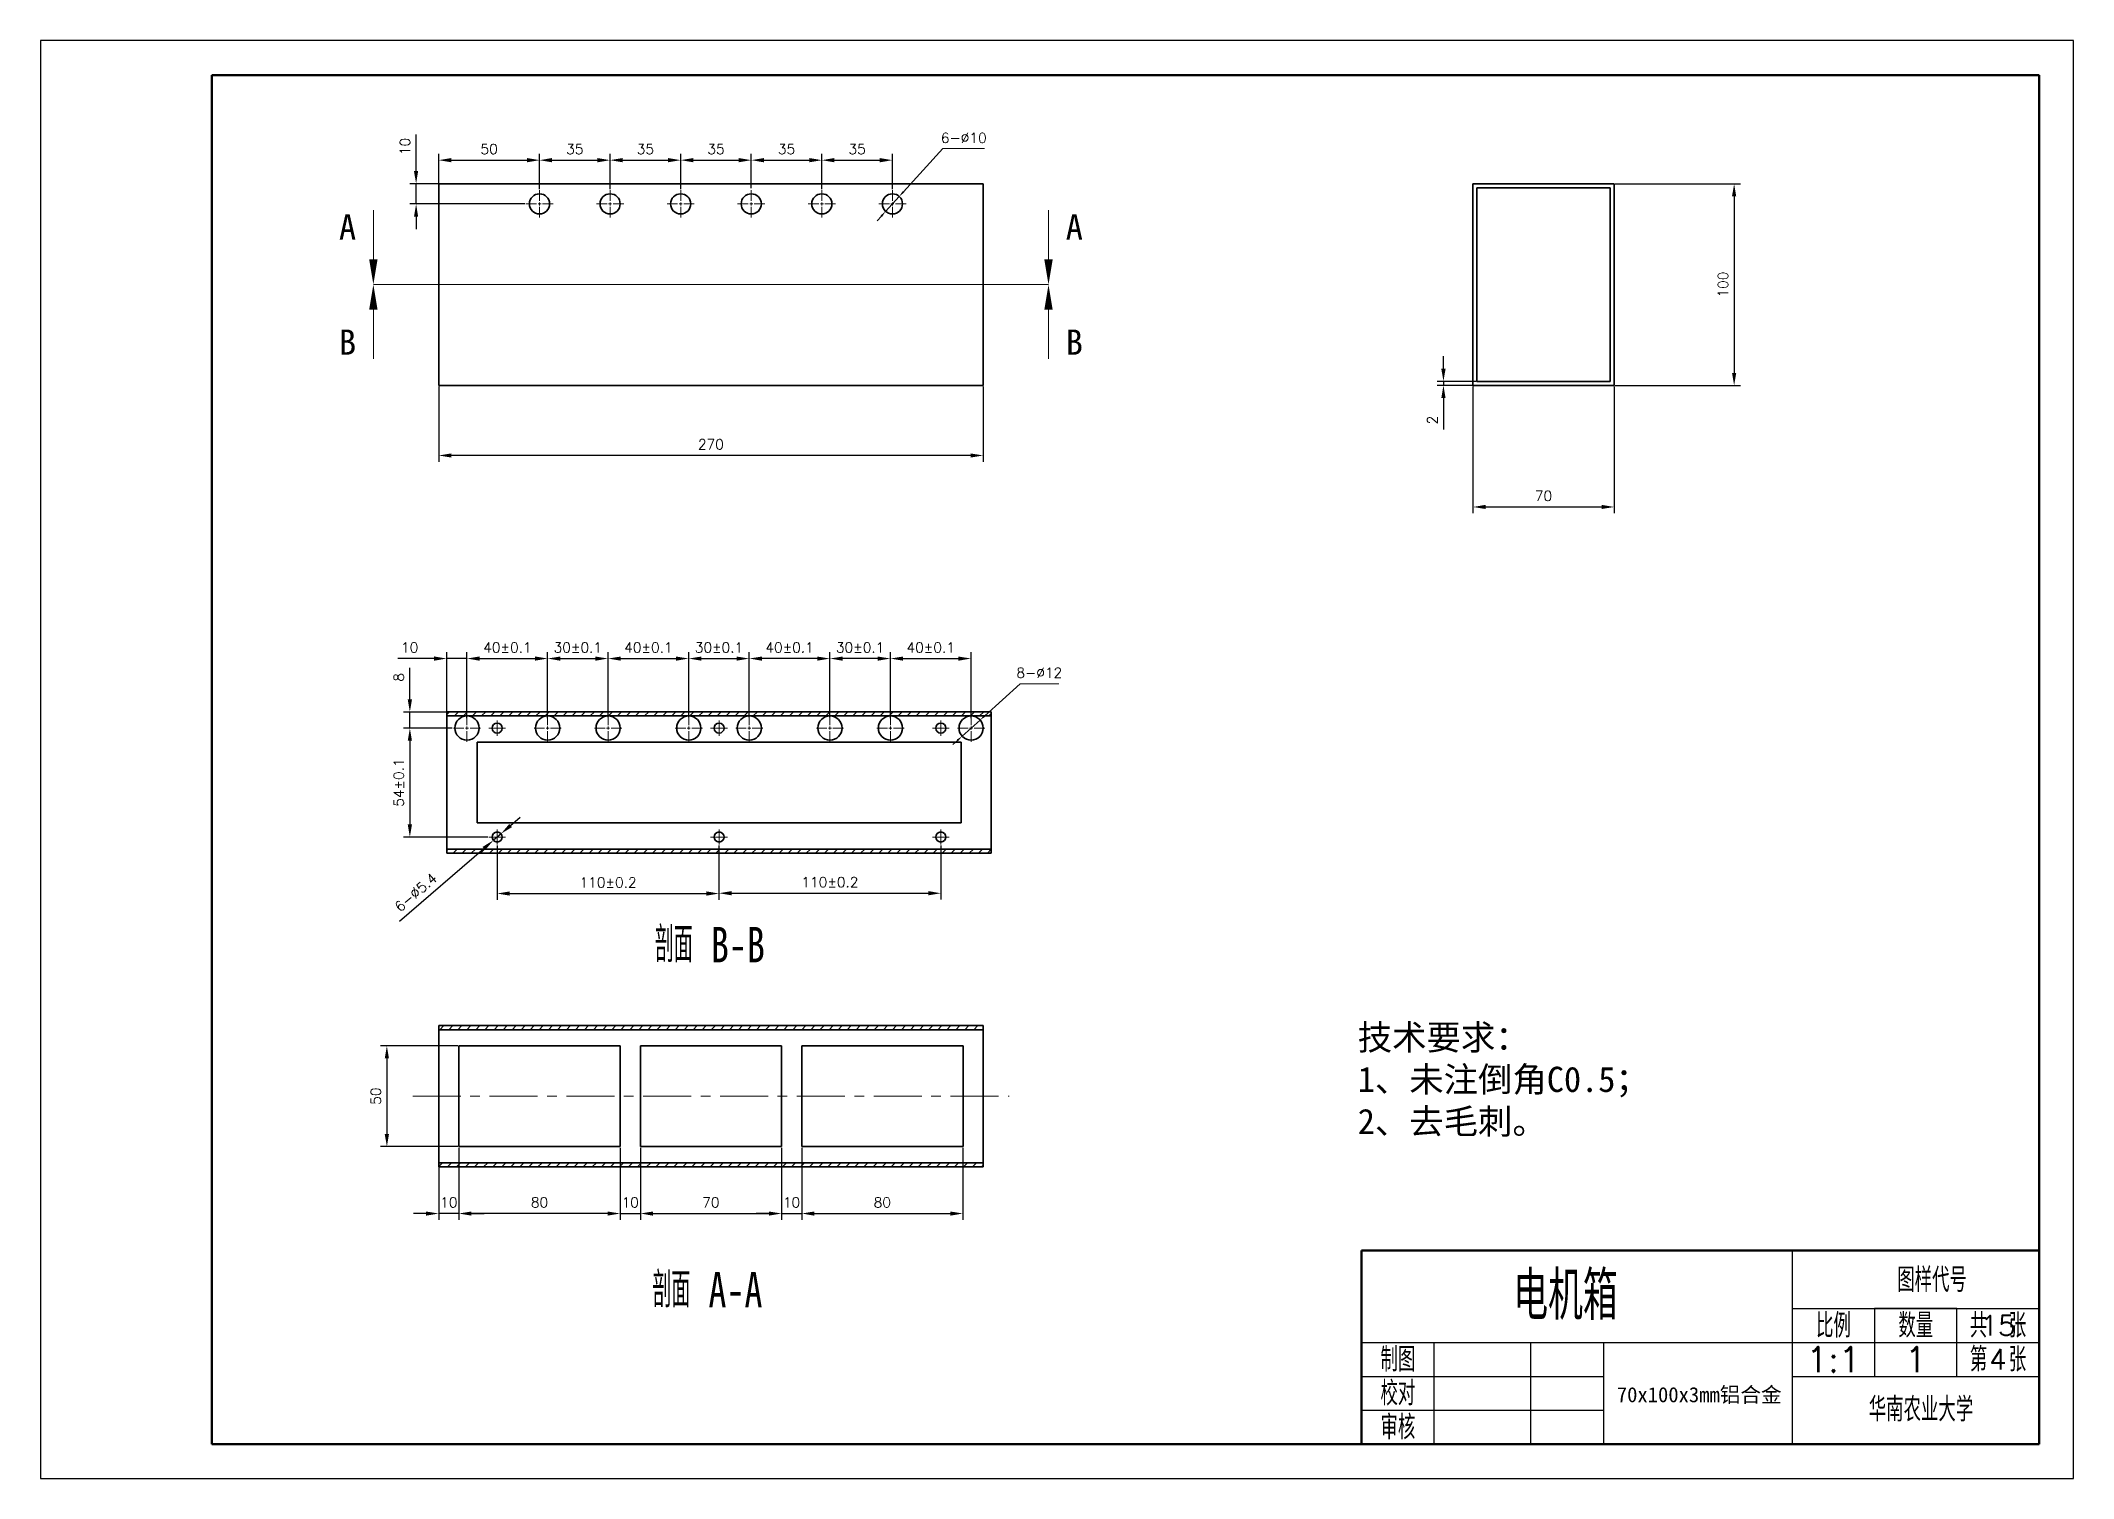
# Model space of a CAD drawing. Header units: millimetres. Extents: x 1041 to 1243, y 567 to 709.
import ezdxf
from ezdxf.enums import TextEntityAlignment as Align

# ---------------------------------------------------------------- set-up
doc = ezdxf.new("R2010")
doc.units = ezdxf.units.MM
doc.header["$LTSCALE"] = 0.3
doc.header["$PDMODE"] = 3
doc.linetypes.add('CENTER', pattern=[50.8, 31.75, -6.35, 6.35, -6.35])
doc.layers.get('0').update_dxf_attribs({"lineweight": 20})
doc.layers.get('Defpoints').update_dxf_attribs({"lineweight": 20})
for name, color, linetype, lineweight in [('中心线', 7, 'CENTER', 20), ('剖面线', 7, 'Continuous', 20), ('图框', 7, 'Continuous', 35), ('尺寸线', 7, 'Continuous', 20), ('粗实线', 7, 'Continuous', 35)]:
    doc.layers.add(name, color=color, linetype=linetype, lineweight=lineweight)
doc.styles.add('SLDTEXTSTYLE1', font='TXT', dxfattribs={"width": 0.75})
doc.styles.get("Standard").update_dxf_attribs({"font": 'txt.shx'})
doc.styles.add('宋体', font='', dxfattribs={"height": 2.5})
doc.styles.add('我的样式', font='txt.shx', dxfattribs={"height": 2.5, "bigfont": 'gbcbig.shx'})
doc.styles.get('宋体').set_extended_font_data('SimSun')
doc.dimstyles.new('ISO-25', dxfattribs={"dimscale": 0.5, "dimtxt": 2, "dimasz": 2.5, "dimexe": 1.25, "dimexo": 0.2, "dimgap": 1.2, "dimtad": 1, "dimdec": 1, "dimlfac": 5, "dimdsep": 46, "dimtxsty": 'Standard', "dimcen": 2.5, "dimclrd": 256, "dimclre": 256, "dimclrt": 256, "dimadec": 0, "dimazin": 0, "dimtfac": 1, "dimtdec": 1, "dimtmove": 0, "dimatfit": 3, "dimfxl": 1, "dimarcsym": 0})

# ---------------------------------------------------------------- blocks, each defined once
blk = doc.blocks.new('*D56')
at = {"layer": 'Defpoints', "color": 0, "lineweight": -2, "transparency": 16777216}
for p in [(1183.39, 675.12), (1197.39, 675.12), (1197.39, 663.07)]:
    blk.add_point(p, dxfattribs=at)
at = {"layer": '尺寸线', "lineweight": -2, "transparency": 16777216}
for p, q in [((1183.39, 675.02), (1183.39, 662.45)), ((1197.39, 675.02), (1197.39, 662.45)), ((1184.64, 663.07), (1196.14, 663.07))]:
    blk.add_line(p, q, dxfattribs=at)
for points in [[(1184.64, 663.28), (1184.64, 662.87), (1183.39, 663.07)], [(1196.14, 663.28), (1196.14, 662.87), (1197.39, 663.07)]]:
    blk.add_solid(points, dxfattribs=at)
at = {"layer": '尺寸线', "transparency": 16777216, "insert": (1190.39, 664.17), "char_height": 1, "attachment_point": 5}
blk.add_mtext('70', dxfattribs=at)
blk = doc.blocks.new('*D57')
at = {"layer": 'Defpoints', "color": 0, "lineweight": -2, "transparency": 16777216}
for p in [(1197.39, 695.12), (1197.39, 675.12), (1209.29, 675.12)]:
    blk.add_point(p, dxfattribs=at)
at = {"layer": '尺寸线', "lineweight": -2, "transparency": 16777216}
for p, q in [((1197.49, 695.12), (1209.91, 695.12)), ((1209.29, 693.87), (1209.29, 676.37)), ((1197.49, 675.12), (1209.91, 675.12))]:
    blk.add_line(p, q, dxfattribs=at)
for points in [[(1209.08, 693.87), (1209.5, 693.87), (1209.29, 695.12)], [(1209.08, 676.37), (1209.5, 676.37), (1209.29, 675.12)]]:
    blk.add_solid(points, dxfattribs=at)
at = {"layer": '尺寸线', "transparency": 16777216, "insert": (1208.19, 685.12), "char_height": 1, "attachment_point": 5, "rotation": 90}
blk.add_mtext('100', dxfattribs=at)
blk = doc.blocks.new('*D58')
at = {"layer": 'Defpoints', "color": 0, "lineweight": -2, "transparency": 16777216}
for p in [(1183.79, 675.52), (1180.46, 675.12), (1183.79, 675.12)]:
    blk.add_point(p, dxfattribs=at)
at = {"layer": '尺寸线', "lineweight": -2, "transparency": 16777216}
for p, q in [((1180.46, 676.77), (1180.46, 678.02)), ((1183.69, 675.52), (1179.84, 675.52)), ((1180.46, 675.52), (1180.46, 675.12)), ((1183.69, 675.12), (1179.84, 675.12)), ((1180.46, 673.87), (1180.46, 670.76))]:
    blk.add_line(p, q, dxfattribs=at)
for points in [[(1180.25, 676.77), (1180.67, 676.77), (1180.46, 675.52)], [(1180.25, 673.87), (1180.67, 673.87), (1180.46, 675.12)]]:
    blk.add_solid(points, dxfattribs=at)
at = {"layer": '尺寸线', "transparency": 16777216, "insert": (1179.36, 671.69), "char_height": 1, "attachment_point": 5, "rotation": 90}
blk.add_mtext('2', dxfattribs=at)
blk = doc.blocks.new('*D59')
at = {"layer": 'Defpoints', "color": 0, "lineweight": -2, "transparency": 16777216}
for p in [(1080.81, 599.64), (1082.81, 599.64), (1080.81, 593.01)]:
    blk.add_point(p, dxfattribs=at)
at = {"layer": '尺寸线', "lineweight": -2, "transparency": 16777216}
for p, q in [((1080.81, 599.54), (1080.81, 592.38)), ((1082.81, 599.54), (1082.81, 592.38)), ((1079.56, 593.01), (1078.31, 593.01)), ((1082.81, 593.01), (1080.81, 593.01)), ((1084.06, 593.01), (1085.31, 593.01))]:
    blk.add_line(p, q, dxfattribs=at)
for points in [[(1079.56, 593.21), (1079.56, 592.8), (1080.81, 593.01)], [(1084.06, 593.21), (1084.06, 592.8), (1082.81, 593.01)]]:
    blk.add_solid(points, dxfattribs=at)
at = {"layer": '尺寸线', "transparency": 16777216, "insert": (1081.81, 594.11), "char_height": 1, "attachment_point": 5}
blk.add_mtext('10', dxfattribs=at)
blk = doc.blocks.new('*D60')
at = {"layer": 'Defpoints', "color": 0, "lineweight": -2, "transparency": 16777216}
for p in [(1098.81, 599.64), (1100.81, 599.64), (1100.81, 593.01)]:
    blk.add_point(p, dxfattribs=at)
at = {"layer": '尺寸线', "lineweight": -2, "transparency": 16777216}
for p, q in [((1098.81, 599.54), (1098.81, 592.38)), ((1100.81, 599.54), (1100.81, 592.38)), ((1097.56, 593.01), (1096.31, 593.01)), ((1098.81, 593.01), (1100.81, 593.01)), ((1102.06, 593.01), (1103.31, 593.01))]:
    blk.add_line(p, q, dxfattribs=at)
for points in [[(1097.56, 593.21), (1097.56, 592.8), (1098.81, 593.01)], [(1102.06, 593.21), (1102.06, 592.8), (1100.81, 593.01)]]:
    blk.add_solid(points, dxfattribs=at)
at = {"layer": '尺寸线', "transparency": 16777216, "insert": (1099.81, 594.11), "char_height": 1, "attachment_point": 5}
blk.add_mtext('10', dxfattribs=at)
blk = doc.blocks.new('*D61')
at = {"layer": 'Defpoints', "color": 0, "lineweight": -2, "transparency": 16777216}
for p in [(1114.81, 599.64), (1116.81, 599.64), (1116.81, 593.01)]:
    blk.add_point(p, dxfattribs=at)
at = {"layer": '尺寸线', "lineweight": -2, "transparency": 16777216}
for p, q in [((1114.81, 599.54), (1114.81, 592.38)), ((1116.81, 599.54), (1116.81, 592.38)), ((1113.56, 593.01), (1112.31, 593.01)), ((1114.81, 593.01), (1116.81, 593.01)), ((1118.06, 593.01), (1119.31, 593.01))]:
    blk.add_line(p, q, dxfattribs=at)
for points in [[(1113.56, 593.21), (1113.56, 592.8), (1114.81, 593.01)], [(1118.06, 593.21), (1118.06, 592.8), (1116.81, 593.01)]]:
    blk.add_solid(points, dxfattribs=at)
at = {"layer": '尺寸线', "transparency": 16777216, "insert": (1115.81, 594.11), "char_height": 1, "attachment_point": 5}
blk.add_mtext('10', dxfattribs=at)
blk = doc.blocks.new('*D62')
at = {"layer": 'Defpoints', "color": 0, "lineweight": -2, "transparency": 16777216}
for p in [(1082.81, 609.64), (1075.67, 599.64), (1082.81, 599.64)]:
    blk.add_point(p, dxfattribs=at)
at = {"layer": '尺寸线', "lineweight": -2, "transparency": 16777216}
for p, q in [((1082.71, 609.64), (1075.04, 609.64)), ((1075.67, 608.39), (1075.67, 600.89)), ((1082.71, 599.64), (1075.04, 599.64))]:
    blk.add_line(p, q, dxfattribs=at)
for points in [[(1075.46, 608.39), (1075.88, 608.39), (1075.67, 609.64)], [(1075.46, 600.89), (1075.88, 600.89), (1075.67, 599.64)]]:
    blk.add_solid(points, dxfattribs=at)
at = {"layer": '尺寸线', "transparency": 16777216, "insert": (1074.57, 604.64), "char_height": 1, "attachment_point": 5, "rotation": 90}
blk.add_mtext('50', dxfattribs=at)
blk = doc.blocks.new('*D63')
at = {"layer": 'Defpoints', "color": 0, "lineweight": -2, "transparency": 16777216}
for p in [(1082.81, 599.64), (1098.81, 599.64), (1082.81, 593.01)]:
    blk.add_point(p, dxfattribs=at)
at = {"layer": '尺寸线', "lineweight": -2, "transparency": 16777216}
for p, q in [((1082.81, 599.54), (1082.81, 592.38)), ((1098.81, 599.54), (1098.81, 592.38)), ((1097.56, 593.01), (1084.06, 593.01))]:
    blk.add_line(p, q, dxfattribs=at)
for points in [[(1084.06, 593.21), (1084.06, 592.8), (1082.81, 593.01)], [(1097.56, 593.21), (1097.56, 592.8), (1098.81, 593.01)]]:
    blk.add_solid(points, dxfattribs=at)
at = {"layer": '尺寸线', "transparency": 16777216, "insert": (1090.81, 594.11), "char_height": 1, "attachment_point": 5}
blk.add_mtext('80', dxfattribs=at)
blk = doc.blocks.new('*D64')
at = {"layer": 'Defpoints', "color": 0, "lineweight": -2, "transparency": 16777216}
for p in [(1100.81, 599.64), (1114.81, 599.64), (1114.81, 593.01)]:
    blk.add_point(p, dxfattribs=at)
at = {"layer": '尺寸线', "lineweight": -2, "transparency": 16777216}
for p, q in [((1100.81, 599.54), (1100.81, 592.38)), ((1114.81, 599.54), (1114.81, 592.38)), ((1102.06, 593.01), (1113.56, 593.01))]:
    blk.add_line(p, q, dxfattribs=at)
for points in [[(1102.06, 593.21), (1102.06, 592.8), (1100.81, 593.01)], [(1113.56, 593.21), (1113.56, 592.8), (1114.81, 593.01)]]:
    blk.add_solid(points, dxfattribs=at)
at = {"layer": '尺寸线', "transparency": 16777216, "insert": (1107.81, 594.11), "char_height": 1, "attachment_point": 5}
blk.add_mtext('70', dxfattribs=at)
blk = doc.blocks.new('*D65')
at = {"layer": 'Defpoints', "color": 0, "lineweight": -2, "transparency": 16777216}
for p in [(1116.81, 599.64), (1132.81, 599.64), (1132.81, 593.01)]:
    blk.add_point(p, dxfattribs=at)
at = {"layer": '尺寸线', "lineweight": -2, "transparency": 16777216}
for p, q in [((1116.81, 599.54), (1116.81, 592.38)), ((1132.81, 599.54), (1132.81, 592.38)), ((1118.06, 593.01), (1131.56, 593.01))]:
    blk.add_line(p, q, dxfattribs=at)
for points in [[(1118.06, 593.21), (1118.06, 592.8), (1116.81, 593.01)], [(1131.56, 593.21), (1131.56, 592.8), (1132.81, 593.01)]]:
    blk.add_solid(points, dxfattribs=at)
at = {"layer": '尺寸线', "transparency": 16777216, "insert": (1124.81, 594.11), "char_height": 1, "attachment_point": 5}
blk.add_mtext('80', dxfattribs=at)
blk = doc.blocks.new('*D66')
at = {"layer": 'Defpoints', "color": 0, "lineweight": -2, "transparency": 16777216}
for p in [(1080.81, 675.12), (1134.81, 675.12), (1080.81, 668.18)]:
    blk.add_point(p, dxfattribs=at)
at = {"layer": '尺寸线', "lineweight": -2, "transparency": 16777216}
for p, q in [((1080.81, 675.02), (1080.81, 667.55)), ((1134.81, 675.02), (1134.81, 667.55)), ((1133.56, 668.18), (1082.06, 668.18))]:
    blk.add_line(p, q, dxfattribs=at)
for points in [[(1082.06, 668.38), (1082.06, 667.97), (1080.81, 668.18)], [(1133.56, 668.38), (1133.56, 667.97), (1134.81, 668.18)]]:
    blk.add_solid(points, dxfattribs=at)
at = {"layer": '尺寸线', "transparency": 16777216, "insert": (1107.81, 669.28), "char_height": 1, "attachment_point": 5}
blk.add_mtext('270', dxfattribs=at)
blk = doc.blocks.new('SW_CENTERMARKSYMBOL_6')
at = {"color": 0, "linetype": 'Continuous', "lineweight": 0}
for p, q in [((-1, 0), (-4.5, 0)), ((0, 0), (-0.5, 0)), ((0, 1), (0, 4.5)), ((0, 0), (0, 0.5)), ((0, 0), (0, -0.5)), ((0, 0), (0.5, 0)), ((1, 0), (4.5, 0)), ((0, -1), (0, -4.5))]:
    blk.add_line(p, q, dxfattribs=at)
blk = doc.blocks.new('*D77')
at = {"layer": 'Defpoints', "color": 0, "lineweight": -2, "transparency": 16777216}
for p in [(1090.81, 697.46), (1080.81, 695.12), (1090.81, 694.47)]:
    blk.add_point(p, dxfattribs=at)
at = {"layer": '尺寸线', "lineweight": -2, "transparency": 16777216}
for p, q in [((1080.81, 695.22), (1080.81, 698.08)), ((1090.81, 694.57), (1090.81, 698.08)), ((1082.06, 697.46), (1089.56, 697.46))]:
    blk.add_line(p, q, dxfattribs=at)
for points in [[(1082.06, 697.67), (1082.06, 697.25), (1080.81, 697.46)], [(1089.56, 697.67), (1089.56, 697.25), (1090.81, 697.46)]]:
    blk.add_solid(points, dxfattribs=at)
at = {"layer": '尺寸线', "transparency": 16777216, "insert": (1085.81, 698.56), "char_height": 1, "attachment_point": 5}
blk.add_mtext('50', dxfattribs=at)
blk = doc.blocks.new('*D78')
at = {"layer": 'Defpoints', "color": 0, "lineweight": -2, "transparency": 16777216}
for p in [(1097.81, 697.46), (1090.81, 694.57), (1097.81, 694.47)]:
    blk.add_point(p, dxfattribs=at)
at = {"layer": '尺寸线', "lineweight": -2, "transparency": 16777216}
for p, q in [((1090.81, 694.67), (1090.81, 698.08)), ((1097.81, 694.57), (1097.81, 698.08)), ((1092.06, 697.46), (1096.56, 697.46))]:
    blk.add_line(p, q, dxfattribs=at)
for points in [[(1092.06, 697.67), (1092.06, 697.25), (1090.81, 697.46)], [(1096.56, 697.67), (1096.56, 697.25), (1097.81, 697.46)]]:
    blk.add_solid(points, dxfattribs=at)
at = {"layer": '尺寸线', "transparency": 16777216, "insert": (1094.31, 698.56), "char_height": 1, "attachment_point": 5}
blk.add_mtext('35', dxfattribs=at)
blk = doc.blocks.new('*D79')
at = {"layer": 'Defpoints', "color": 0, "lineweight": -2, "transparency": 16777216}
for p in [(1104.81, 697.46), (1097.81, 694.57), (1104.81, 694.47)]:
    blk.add_point(p, dxfattribs=at)
at = {"layer": '尺寸线', "lineweight": -2, "transparency": 16777216}
for p, q in [((1097.81, 694.67), (1097.81, 698.08)), ((1104.81, 694.57), (1104.81, 698.08)), ((1099.06, 697.46), (1103.56, 697.46))]:
    blk.add_line(p, q, dxfattribs=at)
for points in [[(1099.06, 697.67), (1099.06, 697.25), (1097.81, 697.46)], [(1103.56, 697.67), (1103.56, 697.25), (1104.81, 697.46)]]:
    blk.add_solid(points, dxfattribs=at)
at = {"layer": '尺寸线', "transparency": 16777216, "insert": (1101.31, 698.56), "char_height": 1, "attachment_point": 5}
blk.add_mtext('35', dxfattribs=at)
blk = doc.blocks.new('*D80')
at = {"layer": 'Defpoints', "color": 0, "lineweight": -2, "transparency": 16777216}
for p in [(1111.81, 697.46), (1104.81, 694.57), (1111.81, 694.57)]:
    blk.add_point(p, dxfattribs=at)
at = {"layer": '尺寸线', "lineweight": -2, "transparency": 16777216}
for p, q in [((1104.81, 694.67), (1104.81, 698.08)), ((1111.81, 694.67), (1111.81, 698.08)), ((1106.06, 697.46), (1110.56, 697.46))]:
    blk.add_line(p, q, dxfattribs=at)
for points in [[(1106.06, 697.67), (1106.06, 697.25), (1104.81, 697.46)], [(1110.56, 697.67), (1110.56, 697.25), (1111.81, 697.46)]]:
    blk.add_solid(points, dxfattribs=at)
at = {"layer": '尺寸线', "transparency": 16777216, "insert": (1108.31, 698.56), "char_height": 1, "attachment_point": 5}
blk.add_mtext('35', dxfattribs=at)
blk = doc.blocks.new('*D81')
at = {"layer": 'Defpoints', "color": 0, "lineweight": -2, "transparency": 16777216}
for p in [(1118.81, 697.46), (1111.81, 694.67), (1118.81, 694.47)]:
    blk.add_point(p, dxfattribs=at)
at = {"layer": '尺寸线', "lineweight": -2, "transparency": 16777216}
for p, q in [((1111.81, 694.77), (1111.81, 698.08)), ((1118.81, 694.57), (1118.81, 698.08)), ((1113.06, 697.46), (1117.56, 697.46))]:
    blk.add_line(p, q, dxfattribs=at)
for points in [[(1113.06, 697.67), (1113.06, 697.25), (1111.81, 697.46)], [(1117.56, 697.67), (1117.56, 697.25), (1118.81, 697.46)]]:
    blk.add_solid(points, dxfattribs=at)
at = {"layer": '尺寸线', "transparency": 16777216, "insert": (1115.31, 698.56), "char_height": 1, "attachment_point": 5}
blk.add_mtext('35', dxfattribs=at)
blk = doc.blocks.new('*D82')
at = {"layer": 'Defpoints', "color": 0, "lineweight": -2, "transparency": 16777216}
for p in [(1125.81, 697.46), (1118.81, 694.57), (1125.81, 694.47)]:
    blk.add_point(p, dxfattribs=at)
at = {"layer": '尺寸线', "lineweight": -2, "transparency": 16777216}
for p, q in [((1118.81, 694.67), (1118.81, 698.08)), ((1125.81, 694.57), (1125.81, 698.08)), ((1120.06, 697.46), (1124.56, 697.46))]:
    blk.add_line(p, q, dxfattribs=at)
for points in [[(1120.06, 697.67), (1120.06, 697.25), (1118.81, 697.46)], [(1124.56, 697.67), (1124.56, 697.25), (1125.81, 697.46)]]:
    blk.add_solid(points, dxfattribs=at)
at = {"layer": '尺寸线', "transparency": 16777216, "insert": (1122.31, 698.56), "char_height": 1, "attachment_point": 5}
blk.add_mtext('35', dxfattribs=at)
blk = doc.blocks.new('*D83')
at = {"layer": 'Defpoints', "color": 0, "lineweight": -2, "transparency": 16777216}
for p in [(1078.57, 695.12), (1089.46, 695.12), (1089.46, 693.12)]:
    blk.add_point(p, dxfattribs=at)
at = {"layer": '尺寸线', "lineweight": -2, "transparency": 16777216}
for p, q in [((1078.57, 696.37), (1078.57, 699.99)), ((1089.36, 695.12), (1077.94, 695.12)), ((1078.57, 693.12), (1078.57, 695.12)), ((1089.36, 693.12), (1077.94, 693.12)), ((1078.57, 691.87), (1078.57, 690.62))]:
    blk.add_line(p, q, dxfattribs=at)
for points in [[(1078.36, 696.37), (1078.77, 696.37), (1078.57, 695.12)], [(1078.36, 691.87), (1078.77, 691.87), (1078.57, 693.12)]]:
    blk.add_solid(points, dxfattribs=at)
at = {"layer": '尺寸线', "transparency": 16777216, "insert": (1077.47, 698.81), "char_height": 1, "attachment_point": 5, "rotation": 90}
blk.add_mtext('10', dxfattribs=at)
blk = doc.blocks.new('*D84')
at = {"layer": 'Defpoints', "color": 0, "lineweight": -2, "transparency": 16777216}
for p in [(1133.61, 648.04), (1125.61, 642.04), (1133.61, 642.04)]:
    blk.add_point(p, dxfattribs=at)
at = {"layer": '尺寸线', "lineweight": -2, "transparency": 16777216}
for p, q in [((1125.61, 642.14), (1125.61, 648.66)), ((1126.86, 648.04), (1132.36, 648.04)), ((1133.61, 642.14), (1133.61, 648.66))]:
    blk.add_line(p, q, dxfattribs=at)
for points in [[(1126.86, 648.24), (1126.86, 647.83), (1125.61, 648.04)], [(1132.36, 648.24), (1132.36, 647.83), (1133.61, 648.04)]]:
    blk.add_solid(points, dxfattribs=at)
at = {"layer": '尺寸线', "transparency": 16777216, "insert": (1129.61, 649.14), "char_height": 1, "attachment_point": 5}
blk.add_mtext('40%%P0.1', dxfattribs=at)
blk = doc.blocks.new('*D86')
at = {"layer": 'Defpoints', "color": 0, "lineweight": -2, "transparency": 16777216}
for p in [(1119.61, 648.04), (1119.61, 642.49), (1125.61, 642.49)]:
    blk.add_point(p, dxfattribs=at)
at = {"layer": '尺寸线', "lineweight": -2, "transparency": 16777216}
for p, q in [((1119.61, 642.59), (1119.61, 648.66)), ((1124.36, 648.04), (1120.86, 648.04)), ((1125.61, 642.59), (1125.61, 648.66))]:
    blk.add_line(p, q, dxfattribs=at)
for points in [[(1120.86, 648.24), (1120.86, 647.83), (1119.61, 648.04)], [(1124.36, 648.24), (1124.36, 647.83), (1125.61, 648.04)]]:
    blk.add_solid(points, dxfattribs=at)
at = {"layer": '尺寸线', "transparency": 16777216, "insert": (1122.61, 649.14), "char_height": 1, "attachment_point": 5}
blk.add_mtext('30%%P0.1', dxfattribs=at)
blk = doc.blocks.new('*D87')
at = {"layer": 'Defpoints', "color": 0, "lineweight": -2, "transparency": 16777216}
for p in [(1111.61, 648.04), (1111.61, 642.49), (1119.61, 642.14)]:
    blk.add_point(p, dxfattribs=at)
at = {"layer": '尺寸线', "lineweight": -2, "transparency": 16777216}
for p, q in [((1111.61, 642.59), (1111.61, 648.66)), ((1118.36, 648.04), (1112.86, 648.04)), ((1119.61, 642.24), (1119.61, 648.66))]:
    blk.add_line(p, q, dxfattribs=at)
for points in [[(1112.86, 648.24), (1112.86, 647.83), (1111.61, 648.04)], [(1118.36, 648.24), (1118.36, 647.83), (1119.61, 648.04)]]:
    blk.add_solid(points, dxfattribs=at)
at = {"layer": '尺寸线', "transparency": 16777216, "insert": (1115.61, 649.14), "char_height": 1, "attachment_point": 5}
blk.add_mtext('40%%P0.1', dxfattribs=at)
blk = doc.blocks.new('*D88')
at = {"layer": 'Defpoints', "color": 0, "lineweight": -2, "transparency": 16777216}
for p in [(1111.61, 648.04), (1105.61, 642.49), (1111.61, 642.14)]:
    blk.add_point(p, dxfattribs=at)
at = {"layer": '尺寸线', "lineweight": -2, "transparency": 16777216}
for p, q in [((1105.61, 642.59), (1105.61, 648.66)), ((1106.86, 648.04), (1110.36, 648.04)), ((1111.61, 642.24), (1111.61, 648.66))]:
    blk.add_line(p, q, dxfattribs=at)
for points in [[(1106.86, 648.24), (1106.86, 647.83), (1105.61, 648.04)], [(1110.36, 648.24), (1110.36, 647.83), (1111.61, 648.04)]]:
    blk.add_solid(points, dxfattribs=at)
at = {"layer": '尺寸线', "transparency": 16777216, "insert": (1108.61, 649.14), "char_height": 1, "attachment_point": 5}
blk.add_mtext('30%%P0.1', dxfattribs=at)
blk = doc.blocks.new('*D89')
at = {"layer": 'Defpoints', "color": 0, "lineweight": -2, "transparency": 16777216}
for p in [(1105.61, 648.04), (1097.61, 642.49), (1105.61, 642.14)]:
    blk.add_point(p, dxfattribs=at)
at = {"layer": '尺寸线', "lineweight": -2, "transparency": 16777216}
for p, q in [((1097.61, 642.59), (1097.61, 648.66)), ((1098.86, 648.04), (1104.36, 648.04)), ((1105.61, 642.24), (1105.61, 648.66))]:
    blk.add_line(p, q, dxfattribs=at)
for points in [[(1098.86, 648.24), (1098.86, 647.83), (1097.61, 648.04)], [(1104.36, 648.24), (1104.36, 647.83), (1105.61, 648.04)]]:
    blk.add_solid(points, dxfattribs=at)
at = {"layer": '尺寸线', "transparency": 16777216, "insert": (1101.61, 649.14), "char_height": 1, "attachment_point": 5}
blk.add_mtext('40%%P0.1', dxfattribs=at)
blk = doc.blocks.new('*D90')
at = {"layer": 'Defpoints', "color": 0, "lineweight": -2, "transparency": 16777216}
for p in [(1097.61, 648.04), (1091.61, 642.49), (1097.61, 642.14)]:
    blk.add_point(p, dxfattribs=at)
at = {"layer": '尺寸线', "lineweight": -2, "transparency": 16777216}
for p, q in [((1091.61, 642.59), (1091.61, 648.66)), ((1092.86, 648.04), (1096.36, 648.04)), ((1097.61, 642.24), (1097.61, 648.66))]:
    blk.add_line(p, q, dxfattribs=at)
for points in [[(1092.86, 648.24), (1092.86, 647.83), (1091.61, 648.04)], [(1096.36, 648.24), (1096.36, 647.83), (1097.61, 648.04)]]:
    blk.add_solid(points, dxfattribs=at)
at = {"layer": '尺寸线', "transparency": 16777216, "insert": (1094.61, 649.14), "char_height": 1, "attachment_point": 5}
blk.add_mtext('30%%P0.1', dxfattribs=at)
blk = doc.blocks.new('*D91')
at = {"layer": 'Defpoints', "color": 0, "lineweight": -2, "transparency": 16777216}
for p in [(1091.61, 648.04), (1083.61, 642.49), (1091.61, 642.04)]:
    blk.add_point(p, dxfattribs=at)
at = {"layer": '尺寸线', "lineweight": -2, "transparency": 16777216}
for p, q in [((1083.61, 642.59), (1083.61, 648.66)), ((1084.86, 648.04), (1090.36, 648.04)), ((1091.61, 642.14), (1091.61, 648.66))]:
    blk.add_line(p, q, dxfattribs=at)
for points in [[(1084.86, 648.25), (1084.86, 647.83), (1083.61, 648.04)], [(1090.36, 648.25), (1090.36, 647.83), (1091.61, 648.04)]]:
    blk.add_solid(points, dxfattribs=at)
at = {"layer": '尺寸线', "transparency": 16777216, "insert": (1087.63, 649.14), "char_height": 1, "attachment_point": 5}
blk.add_mtext('40%%P0.1', dxfattribs=at)
blk = doc.blocks.new('*D85')
at = {"layer": 'Defpoints', "color": 0, "lineweight": -2, "transparency": 16777216}
for p in [(1081.61, 648.04), (1081.61, 641.14), (1083.61, 642.04)]:
    blk.add_point(p, dxfattribs=at)
at = {"layer": '尺寸线', "lineweight": -2, "transparency": 16777216}
for p, q in [((1080.36, 648.04), (1076.75, 648.04)), ((1081.61, 641.24), (1081.61, 648.67)), ((1083.61, 648.04), (1081.61, 648.04)), ((1083.61, 642.14), (1083.61, 648.67)), ((1084.86, 648.04), (1086.11, 648.04))]:
    blk.add_line(p, q, dxfattribs=at)
for points in [[(1080.36, 648.25), (1080.36, 647.83), (1081.61, 648.04)], [(1084.86, 648.25), (1084.86, 647.83), (1083.61, 648.04)]]:
    blk.add_solid(points, dxfattribs=at)
at = {"layer": '尺寸线', "transparency": 16777216, "insert": (1077.93, 649.14), "char_height": 1, "attachment_point": 5}
blk.add_mtext('10', dxfattribs=at)
blk = doc.blocks.new('*D92')
at = {"layer": 'Defpoints', "color": 0, "lineweight": -2, "transparency": 16777216}
for p in [(1077.95, 642.74), (1082.26, 642.74), (1082.26, 641.14)]:
    blk.add_point(p, dxfattribs=at)
at = {"layer": '尺寸线', "lineweight": -2, "transparency": 16777216}
for p, q in [((1077.95, 643.99), (1077.95, 647.11)), ((1082.16, 642.74), (1077.33, 642.74)), ((1082.16, 641.14), (1077.33, 641.14)), ((1077.95, 641.14), (1077.95, 642.74)), ((1077.95, 639.89), (1077.95, 638.64))]:
    blk.add_line(p, q, dxfattribs=at)
for points in [[(1077.74, 643.99), (1078.16, 643.99), (1077.95, 642.74)], [(1077.74, 639.89), (1078.16, 639.89), (1077.95, 641.14)]]:
    blk.add_solid(points, dxfattribs=at)
at = {"layer": '尺寸线', "transparency": 16777216, "insert": (1076.85, 646.18), "char_height": 1, "attachment_point": 5, "rotation": 90}
blk.add_mtext('8', dxfattribs=at)
blk = doc.blocks.new('*D93')
at = {"layer": 'Defpoints', "color": 0, "lineweight": -2, "transparency": 16777216}
for p in [(1082.26, 641.14), (1077.95, 630.34), (1085.78, 630.34)]:
    blk.add_point(p, dxfattribs=at)
at = {"layer": '尺寸线', "lineweight": -2, "transparency": 16777216}
for p, q in [((1082.16, 641.14), (1077.33, 641.14)), ((1077.95, 639.89), (1077.95, 631.59)), ((1085.68, 630.34), (1077.33, 630.34))]:
    blk.add_line(p, q, dxfattribs=at)
for points in [[(1077.74, 639.89), (1078.16, 639.89), (1077.95, 641.14)], [(1077.74, 631.59), (1078.16, 631.59), (1077.95, 630.34)]]:
    blk.add_solid(points, dxfattribs=at)
at = {"layer": '尺寸线', "transparency": 16777216, "insert": (1076.85, 635.74), "char_height": 1, "attachment_point": 5, "rotation": 90}
blk.add_mtext('54%%P0.1', dxfattribs=at)
blk = doc.blocks.new('*D94')
at = {"layer": 'Defpoints', "color": 0, "lineweight": -2, "transparency": 16777216}
for p in [(1086.61, 629.59), (1108.61, 629.59), (1108.61, 624.74)]:
    blk.add_point(p, dxfattribs=at)
at = {"layer": '尺寸线', "lineweight": -2, "transparency": 16777216}
for p, q in [((1086.61, 629.49), (1086.61, 624.11)), ((1108.61, 629.49), (1108.61, 624.11)), ((1087.86, 624.74), (1107.36, 624.74))]:
    blk.add_line(p, q, dxfattribs=at)
for points in [[(1087.86, 624.95), (1087.86, 624.53), (1086.61, 624.74)], [(1107.36, 624.95), (1107.36, 624.53), (1108.61, 624.74)]]:
    blk.add_solid(points, dxfattribs=at)
at = {"layer": '尺寸线', "transparency": 16777216, "insert": (1097.61, 625.84), "char_height": 1, "attachment_point": 5}
blk.add_mtext('110%%P0.2', dxfattribs=at)
blk = doc.blocks.new('*D95')
at = {"layer": 'Defpoints', "color": 0, "lineweight": -2, "transparency": 16777216}
for p in [(1108.61, 629.59), (1130.61, 629.59), (1130.61, 624.77)]:
    blk.add_point(p, dxfattribs=at)
at = {"layer": '尺寸线', "lineweight": -2, "transparency": 16777216}
for p, q in [((1108.61, 629.49), (1108.61, 624.15)), ((1130.61, 629.49), (1130.61, 624.15)), ((1109.86, 624.77), (1129.36, 624.77))]:
    blk.add_line(p, q, dxfattribs=at)
for points in [[(1109.86, 624.98), (1109.86, 624.56), (1108.61, 624.77)], [(1129.36, 624.98), (1129.36, 624.56), (1130.61, 624.77)]]:
    blk.add_solid(points, dxfattribs=at)
at = {"layer": '尺寸线', "transparency": 16777216, "insert": (1119.61, 625.87), "char_height": 1, "attachment_point": 5}
blk.add_mtext('110%%P0.2', dxfattribs=at)
blk = doc.blocks.new('*D96')
at = {"layer": 'Defpoints', "color": 0, "lineweight": -2, "transparency": 16777216}
for p in [(1086.24, 630.02), (1086.99, 630.67)]:
    blk.add_point(p, dxfattribs=at)
at = {"layer": '尺寸线', "lineweight": -2, "transparency": 16777216}
for p, q in [((1087.94, 631.49), (1088.89, 632.3)), ((1076.91, 622), (1085.29, 629.2)), ((1086.99, 630.67), (1086.24, 630.02))]:
    blk.add_line(p, q, dxfattribs=at)
for points in [[(1087.81, 631.64), (1088.08, 631.33), (1086.99, 630.67)], [(1085.15, 629.36), (1085.42, 629.05), (1086.24, 630.02)]]:
    blk.add_solid(points, dxfattribs=at)
at = {"layer": '尺寸线', "transparency": 16777216, "insert": (1078.54, 624.85), "char_height": 1, "attachment_point": 5, "rotation": 40.6928}
blk.add_mtext('6-%%C5.4', dxfattribs=at)
blk = doc.blocks.new('A4图框')
at = {"layer": '图框', "color": 0, "lineweight": -3}
for p, q in [((0, 142.56), (-201.6, 142.56)), ((-201.6, 142.56), (-201.6, 0)), ((0, 0), (0, 142.56)), ((-27.87, 3.39), (-27.87, 22.59)), ((-3.39, 3.39), (-3.39, 22.59)), ((-27.87, 16.83), (-3.39, 16.83)), ((-11.55, 16.83), (-19.71, 16.83)), ((-19.71, 16.83), (-19.71, 10.11)), ((-11.55, 10.11), (-11.55, 16.83)), ((-70.59, 13.47), (-63.39, 13.47)), ((-63.39, 13.47), (-53.79, 13.47)), ((-63.39, 10.11), (-63.39, 13.47)), ((-53.79, 10.11), (-53.79, 13.47)), ((-53.79, 13.47), (-3.39, 13.47)), ((-46.59, 13.47), (-46.59, 3.39)), ((-70.59, 10.11), (-63.39, 10.11)), ((-63.39, 3.39), (-63.39, 10.11)), ((-63.39, 10.11), (-53.79, 10.11)), ((-53.79, 3.39), (-53.79, 10.11)), ((-53.79, 10.11), (-46.59, 10.11)), ((-53.79, 10.11), (-46.59, 10.11)), ((-27.87, 10.11), (-3.39, 10.11)), ((-70.59, 6.75), (-63.39, 6.75)), ((-63.39, 6.75), (-53.79, 6.75)), ((-53.79, 6.75), (-46.59, 6.75)), ((-3.39, 3.39), (-70.59, 3.39)), ((-19.71, 3.39), (-27.87, 3.39)), ((-3.39, 3.39), (-11.55, 3.39)), ((-201.6, 0), (0, 0)), ((-201.6, 0), (0, 0))]:
    blk.add_line(p, q, dxfattribs=at)
at = {"layer": '图框', "color": 0, "lineweight": 50}
for p, q in [((-184.63, 139.15), (-3.39, 139.15)), ((-184.63, 3.39), (-184.63, 139.15)), ((-3.39, 3.39), (-3.39, 139.15)), ((-3.39, 22.59), (-70.59, 22.59)), ((-70.59, 22.59), (-70.59, 6.75)), ((-70.59, 3.39), (-70.59, 6.75)), ((-184.63, 3.39), (-3.39, 3.39))]:
    blk.add_line(p, q, dxfattribs=at)
at = {"layer": '图框', "color": 0, "lineweight": -3, "char_height": 2.4, "attachment_point": 5, "style": '我的样式'}
for s, insert, width in [('比例', (-23.79, 15.15), 8.16), ('数量', (-15.63, 15.15), 8.16), ('共 张', (-7.47, 15.15), 8.16), ('{\\C0;制图}', (-66.99, 11.79), 7.2), ('第 张', (-7.47, 11.79), 8.16), ('校对', (-66.99, 8.43), 7.2), ('审核', (-66.99, 5.07), 7.2)]:
    blk.add_mtext(s, dxfattribs=dict(at, insert=insert, width=width))
at = {"layer": '图框', "color": 0, "lineweight": -3, "style": '我的样式'}
for tag, height, p in [('机件名称', 4.8, (-50.37, 15.71)), ('图样代号', 2.4, (-14.01, 18.48)), ('(材料代号)', 2.4, (-37.1, 7.55)), ('华南农业大学', 2.4, (-15.11, 5.64))]:
    blk.add_attdef(tag, text='', height=height, dxfattribs=at).set_placement(p, align=Align.CENTER)

msp = doc.modelspace()

# ---------------------------------------------------------------- hatches: boundary and pattern name
at = {"layer": '剖面线'}
h = msp.add_hatch(dxfattribs=at)
h.set_pattern_fill('ANSI31', color=256, scale=0.2, angle=3e-322, style=0)
h.paths.add_polyline_path([(1135.615, 642.345), (1135.615, 642.745), (1081.615, 642.745), (1081.615, 642.345)], flags=0)
h = msp.add_hatch(dxfattribs=at)
h.set_pattern_fill('ANSI31', color=256, scale=0.2, angle=3e-322, style=0)
h.paths.add_polyline_path([(1081.615, 629.145), (1081.615, 628.745), (1135.615, 628.745), (1135.615, 629.145)], flags=0)
h = msp.add_hatch(dxfattribs=at)
h.set_pattern_fill('ANSI31', color=256, scale=0.2, angle=3e-322, style=0)
h.paths.add_polyline_path([(1134.811, 611.641), (1080.811, 611.641), (1080.811, 611.241), (1134.811, 611.241)], flags=0)
h = msp.add_hatch(dxfattribs=at)
h.set_pattern_fill('ANSI31', color=256, scale=0.2, angle=3e-322, style=0)
h.paths.add_polyline_path([(1080.811, 597.641), (1134.811, 597.641), (1134.811, 598.041), (1080.811, 598.041)], flags=0)

# ---------------------------------------------------------------- linework, layer by layer
at = {"layer": '中心线', "ltscale": 0.2}
for p, q in [((1085.783, 641.145), (1087.447, 641.145)), ((1086.615, 641.904), (1086.615, 640.386)), ((1107.783, 641.145), (1109.447, 641.145)), ((1108.615, 641.904), (1108.615, 640.386)), ((1108.615, 641.904), (1108.615, 640.386)), ((1129.783, 641.145), (1131.447, 641.145)), ((1130.615, 641.904), (1130.615, 640.386)), ((1086.615, 631.104), (1086.615, 629.586)), ((1108.615, 631.104), (1108.615, 629.586)), ((1130.615, 631.104), (1130.615, 629.586)), ((1085.783, 630.345), (1087.447, 630.345)), ((1107.783, 630.345), (1109.447, 630.345)), ((1129.783, 630.345), (1131.447, 630.345))]:
    msp.add_line(p, q, dxfattribs=at)
at = {"layer": '中心线', "ltscale": 0.5}
msp.add_line((1078.231, 604.641), (1137.39, 604.641), dxfattribs=at)
at = {"layer": '尺寸线'}
for p, q in [((1130.822, 698.63), (1126.904, 694.325)), ((1130.822, 698.63), (1134.954, 698.63)), ((1125.138, 692.384), (1126.484, 693.863)), ((1124.717, 691.922), (1124.296, 691.46)), ((1141.291, 685.124), (1074.331, 685.124)), ((1138.478, 645.521), (1134.972, 642.365)), ((1138.478, 645.521), (1142.3, 645.521)), ((1132.723, 640.342), (1134.507, 641.947)), ((1132.258, 639.924), (1131.794, 639.506))]:
    msp.add_line(p, q, dxfattribs=at)
for points in [[(1074.331, 686.374), (1074.331, 692.487)], [(1141.291, 686.374), (1141.291, 692.487)], [(1074.331, 683.874), (1074.331, 677.76)], [(1141.291, 683.874), (1141.291, 677.76)]]:
    msp.add_lwpolyline(points, dxfattribs=at)
for points in [[(1126.827, 694.396), (1126.981, 694.255), (1126.484, 693.863)], [(1124.64, 691.992), (1124.794, 691.852), (1125.138, 692.384)], [(1074.747, 687.624), (1074.331, 685.124), (1073.914, 687.624)], [(1141.707, 687.624), (1141.291, 685.124), (1140.874, 687.624)], [(1074.747, 682.624), (1074.331, 685.124), (1073.914, 682.624)], [(1141.707, 682.624), (1141.291, 685.124), (1140.874, 682.624)], [(1134.902, 642.443), (1135.041, 642.288), (1134.507, 641.947)], [(1132.189, 640.001), (1132.328, 639.846), (1132.723, 640.342)]]:
    msp.add_solid(points, dxfattribs=at)
at = {"layer": '粗实线'}
for p, q in [((1134.811, 695.124), (1080.811, 695.124)), ((1080.811, 695.124), (1080.811, 675.124)), ((1134.811, 695.124), (1134.811, 675.124)), ((1183.387, 675.124), (1183.387, 695.124)), ((1183.387, 695.124), (1197.387, 695.124)), ((1183.787, 694.724), (1196.987, 694.724)), ((1183.787, 675.524), (1183.787, 694.724)), ((1196.987, 694.724), (1196.987, 675.524)), ((1197.387, 695.124), (1197.387, 675.124)), ((1196.987, 675.524), (1183.787, 675.524)), ((1134.811, 675.124), (1080.811, 675.124)), ((1197.387, 675.124), (1183.387, 675.124)), ((1081.615, 642.345), (1081.615, 642.745)), ((1135.615, 642.745), (1081.615, 642.745)), ((1135.615, 642.745), (1081.615, 642.745)), ((1081.615, 642.745), (1135.615, 642.745)), ((1135.615, 642.345), (1081.615, 642.345)), ((1081.615, 629.145), (1081.615, 642.345)), ((1135.615, 642.345), (1135.615, 642.745)), ((1135.615, 629.145), (1135.615, 642.345)), ((1132.615, 639.745), (1084.615, 639.745)), ((1084.615, 639.745), (1084.615, 631.745)), ((1132.615, 631.745), (1132.615, 639.745)), ((1084.615, 631.745), (1132.615, 631.745)), ((1081.615, 628.745), (1081.615, 629.145)), ((1081.615, 629.145), (1135.615, 629.145)), ((1135.615, 628.745), (1135.615, 629.145)), ((1081.615, 628.745), (1135.615, 628.745)), ((1080.811, 611.641), (1134.811, 611.641)), ((1080.811, 611.641), (1080.811, 611.241)), ((1080.811, 611.241), (1134.811, 611.241)), ((1080.811, 598.041), (1080.811, 611.241)), ((1134.811, 611.641), (1134.811, 611.241)), ((1134.811, 598.041), (1134.811, 611.241)), ((1098.811, 609.641), (1082.811, 609.641)), ((1082.811, 609.641), (1082.811, 599.641)), ((1098.811, 599.641), (1098.811, 609.641)), ((1114.811, 609.641), (1100.811, 609.641)), ((1100.811, 609.641), (1100.811, 599.641)), ((1114.811, 599.641), (1114.811, 609.641)), ((1132.811, 609.641), (1116.811, 609.641)), ((1116.811, 609.641), (1116.811, 599.641)), ((1132.811, 599.641), (1132.811, 609.641)), ((1082.811, 599.641), (1098.811, 599.641)), ((1100.811, 599.641), (1114.811, 599.641)), ((1116.811, 599.641), (1132.811, 599.641)), ((1134.811, 598.041), (1080.811, 598.041)), ((1080.811, 598.041), (1080.811, 597.641)), ((1134.811, 597.641), (1080.811, 597.641)), ((1134.811, 598.041), (1134.811, 597.641))]:
    msp.add_line(p, q, dxfattribs=at)
for centre, radius in [((1090.811, 693.124), 1), ((1097.811, 693.124), 1), ((1104.811, 693.124), 1), ((1111.811, 693.124), 1), ((1118.811, 693.124), 1), ((1125.811, 693.124), 1), ((1083.615, 641.145), 1.2), ((1086.615, 641.145), 0.5), ((1091.615, 641.145), 1.2), ((1097.615, 641.145), 1.2), ((1105.615, 641.145), 1.2), ((1108.615, 641.145), 0.5), ((1111.615, 641.145), 1.2), ((1119.615, 641.145), 1.2), ((1125.615, 641.145), 1.2), ((1130.615, 641.145), 0.5), ((1133.615, 641.145), 1.2), ((1086.615, 630.345), 0.5), ((1108.615, 630.345), 0.5), ((1130.615, 630.345), 0.5)]:
    msp.add_circle(centre, radius, dxfattribs=at)

# ---------------------------------------------------------------- block references
at = {"layer": '中心线', "xscale": 0.3000000000000682, "yscale": 0.3000000000000682, "zscale": 0.3000000000000682}
for p in [(1090.811, 693.124), (1097.811, 693.124), (1104.811, 693.124), (1111.811, 693.124), (1118.811, 693.124), (1125.811, 693.124)]:
    msp.add_blockref('SW_CENTERMARKSYMBOL_6', p, dxfattribs=at)
at = {"layer": '中心线', "xscale": -0.3000000000000682, "yscale": 0.3000000000000682, "zscale": 0.3, "rotation": 180}
for p in [(1083.615, 641.145), (1091.615, 641.145), (1097.615, 641.145), (1105.615, 641.145), (1111.615, 641.145), (1119.615, 641.145), (1125.615, 641.145), (1133.615, 641.145)]:
    msp.add_blockref('SW_CENTERMARKSYMBOL_6', p, dxfattribs=at)
at = {"layer": '尺寸线'}
ref = msp.add_blockref('A4图框', (1242.933, 566.751), dxfattribs=at)
ref.add_attrib('(材料代号)', '70x100x3mm铝合金', dxfattribs={"layer": '图框', "color": 0, "lineweight": -3, "height": 1.5, "style": '宋体'}).set_placement((1205.831, 574.298), align=Align.CENTER)
ref.add_attrib('华南农业大学', '华南农业大学', dxfattribs={"layer": '图框', "color": 0, "lineweight": -3, "height": 2.4, "style": '我的样式'}).set_placement((1227.82, 572.388), align=Align.CENTER)
ref.add_attrib('图样代号', '图样代号', dxfattribs={"layer": '图框', "color": 0, "lineweight": -3, "height": 2.4, "style": '我的样式'}).set_placement((1228.92, 585.232), align=Align.CENTER)
ref.add_attrib('机件名称', '电机箱', dxfattribs={"layer": '图框', "color": 0, "lineweight": -3, "height": 4.8, "style": '我的样式'}).set_placement((1192.565, 582.464), align=Align.CENTER)

# ---------------------------------------------------------------- texts
at = {"layer": '尺寸线', "char_height": 1, "attachment_point": 5}
for s, insert in [('6-%%C10', (1132.888, 699.669)), ('8-%%C12', (1140.378, 646.633))]:
    msp.add_mtext(s, dxfattribs=dict(at, insert=insert))
at = {"layer": '尺寸线', "insert": (1171.96, 611.732), "char_height": 2.5, "width": 46.47346, "attachment_point": 1, "style": '宋体'}
msp.add_mtext('技术要求：\\P1、未注倒角C0.5；\\P2、去毛刺。', dxfattribs=at)
at = {"layer": '尺寸线', "width": 8.16, "attachment_point": 5}
for s, insert, char_height in [('15', (1235.459, 581.905), 2), ('1:1', (1219.139, 578.545), 2.5), ('1', (1227.299, 578.545), 2.5), ('4', (1235.459, 578.545), 2)]:
    msp.add_mtext(s, dxfattribs=dict(at, insert=insert, char_height=char_height))
at = {"layer": '粗实线', "char_height": 2.5, "width": 3.20137, "style": '宋体'}
for s, insert, attachment_point in [('A', (1072.621, 692.081), 3), ('A', (1143, 692.081), 1), ('B', (1072.621, 678.167), 9), ('B', (1143, 678.167), 7)]:
    msp.add_mtext(s, dxfattribs=dict(at, insert=insert, attachment_point=attachment_point))
at = {"layer": '粗实线', "char_height": 3.5, "attachment_point": 2, "style": 'SLDTEXTSTYLE1'}
for s, insert in [('{\\Ftxt,gbcbig|c134;剖面} B-B', (1107.7, 621.42)), ('{\\Ftxt,gbcbig|c134;剖面} A-A', (1107.458, 587.198))]:
    msp.add_mtext(s, dxfattribs=dict(at, insert=insert))

# ---------------------------------------------------------------- dimensions: what is measured, and where the dimension line sits
at = {"layer": '尺寸线'}
for base, p1, p2, picture, middle in [((1078.566, 695.124), (1089.461, 693.124), (1089.461, 695.124), '*D83', (1077.466, 698.807)), ((1209.29, 675.124), (1197.387, 695.124), (1197.387, 675.124), '*D57', (1208.19, 685.124)), ((1180.461, 675.124), (1183.787, 675.524), (1183.787, 675.124), '*D58', (1179.361, 671.69)), ((1075.669, 599.641), (1082.811, 609.641), (1082.811, 599.641), '*D62', (1074.569, 604.641))]:
    dim = msp.add_linear_dim(base=base, p1=p1, p2=p2, angle=90, dimstyle='ISO-25', dxfattribs=at)
    dim.commit()
    dim.dimension.update_dxf_attribs({"geometry": picture, "text_midpoint": middle})
for base, p1, p2, picture, middle in [((1090.811, 697.457), (1080.811, 695.124), (1090.811, 694.474), '*D77', (1085.811, 698.557)), ((1097.811, 697.457), (1090.811, 694.574), (1097.811, 694.474), '*D78', (1094.311, 698.557)), ((1104.811, 697.457), (1097.811, 694.574), (1104.811, 694.474), '*D79', (1101.311, 698.557)), ((1111.811, 697.457), (1104.811, 694.574), (1111.811, 694.574), '*D80', (1108.311, 698.557)), ((1118.811, 697.457), (1111.811, 694.674), (1118.811, 694.474), '*D81', (1115.311, 698.557)), ((1125.811, 697.457), (1118.811, 694.574), (1125.811, 694.474), '*D82', (1122.311, 698.557)), ((1080.811, 668.175), (1134.811, 675.124), (1080.811, 675.124), '*D66', (1107.811, 669.275)), ((1197.387, 663.074), (1183.387, 675.124), (1197.387, 675.124), '*D56', (1190.387, 664.174)), ((1082.811, 593.006), (1098.811, 599.641), (1082.811, 599.641), '*D63', (1090.811, 594.106)), ((1114.811, 593.006), (1100.811, 599.641), (1114.811, 599.641), '*D64', (1107.811, 594.106)), ((1132.811, 593.006), (1116.811, 599.641), (1132.811, 599.641), '*D65', (1124.811, 594.106))]:
    dim = msp.add_linear_dim(base=base, p1=p1, p2=p2, dimstyle='ISO-25', dxfattribs=at)
    dim.commit()
    dim.dimension.update_dxf_attribs({"geometry": picture, "text_midpoint": middle})
for base, p1, p2, angle, text, picture, middle in [((1081.615, 648.041), (1083.615, 642.045), (1081.615, 641.145), 180, '10', '*D85', (1077.932, 649.141)), ((1077.951, 630.345), (1082.265, 641.145), (1085.783, 630.345), 90, '<>%%P0.1', '*D93', (1076.851, 635.745))]:
    dim = msp.add_linear_dim(base=base, p1=p1, p2=p2, angle=angle, text=text, dimstyle='ISO-25', dxfattribs=at)
    dim.commit()
    dim.dimension.update_dxf_attribs({"geometry": picture, "text_midpoint": middle})
for base, p1, p2, text, picture, middle in [((1091.615, 648.038), (1083.615, 642.495), (1091.615, 642.045), '40%%P0.1', '*D91', (1087.631, 648.038)), ((1097.615, 648.035), (1091.615, 642.495), (1097.615, 642.145), '30%%P0.1', '*D90', (1094.615, 648.035)), ((1105.615, 648.035), (1097.615, 642.495), (1105.615, 642.145), '40%%P0.1', '*D89', (1101.615, 648.035)), ((1111.615, 648.035), (1105.615, 642.495), (1111.615, 642.145), '30%%P0.1', '*D88', (1108.615, 648.035)), ((1111.615, 648.035), (1119.615, 642.145), (1111.615, 642.495), '40%%P0.1', '*D87', (1115.615, 648.035)), ((1119.615, 648.035), (1125.615, 642.495), (1119.615, 642.495), '30%%P0.1', '*D86', (1122.615, 648.035)), ((1133.615, 648.035), (1125.615, 642.045), (1133.615, 642.045), '40%%P0.1', '*D84', (1129.615, 648.035))]:
    dim = msp.add_linear_dim(base=base, p1=p1, p2=p2, text=text, dimstyle='ISO-25', dxfattribs=at)
    dim.commit()
    dim.dimension.update_dxf_attribs({"geometry": picture, "text_midpoint": middle, "dimtype": 160})
dim = msp.add_linear_dim(base=(1077.951, 642.745), p1=(1082.265, 641.145), p2=(1082.265, 642.745), angle=90, dimstyle='ISO-25', dxfattribs=at)
dim.commit()
dim.dimension.update_dxf_attribs({"geometry": '*D92', "text_midpoint": (1077.951, 646.178), "dimtype": 160})
dim = msp.add_diameter_dim_2p(p1=(1086.994, 630.671), p2=(1086.236, 630.019), text='6-%%C5.4', dimstyle='ISO-25', dxfattribs=at)
dim.commit()
dim.dimension.update_dxf_attribs({"geometry": '*D96', "text_midpoint": (1079.261, 624.021), "dimtype": 163})
for base, p1, p2, picture, middle in [((1108.615, 624.737), (1086.615, 629.586), (1108.615, 629.586), '*D94', (1097.615, 625.837)), ((1130.615, 624.771), (1108.615, 629.586), (1130.615, 629.586), '*D95', (1119.615, 625.871))]:
    dim = msp.add_linear_dim(base=base, p1=p1, p2=p2, text='<>%%P0.2', dimstyle='ISO-25', dxfattribs=at)
    dim.commit()
    dim.dimension.update_dxf_attribs({"geometry": picture, "text_midpoint": middle})
for base, p1, p2, picture, middle in [((1080.811, 593.006), (1082.811, 599.641), (1080.811, 599.641), '*D59', (1081.811, 593.006)), ((1100.811, 593.006), (1098.811, 599.641), (1100.811, 599.641), '*D60', (1099.811, 593.006)), ((1116.811, 593.006), (1114.811, 599.641), (1116.811, 599.641), '*D61', (1115.811, 593.006))]:
    dim = msp.add_linear_dim(base=base, p1=p1, p2=p2, dimstyle='ISO-25', dxfattribs=at)
    dim.commit()
    dim.dimension.update_dxf_attribs({"geometry": picture, "text_midpoint": middle, "dimtype": 160})

doc.saveas('drawing.dxf')
